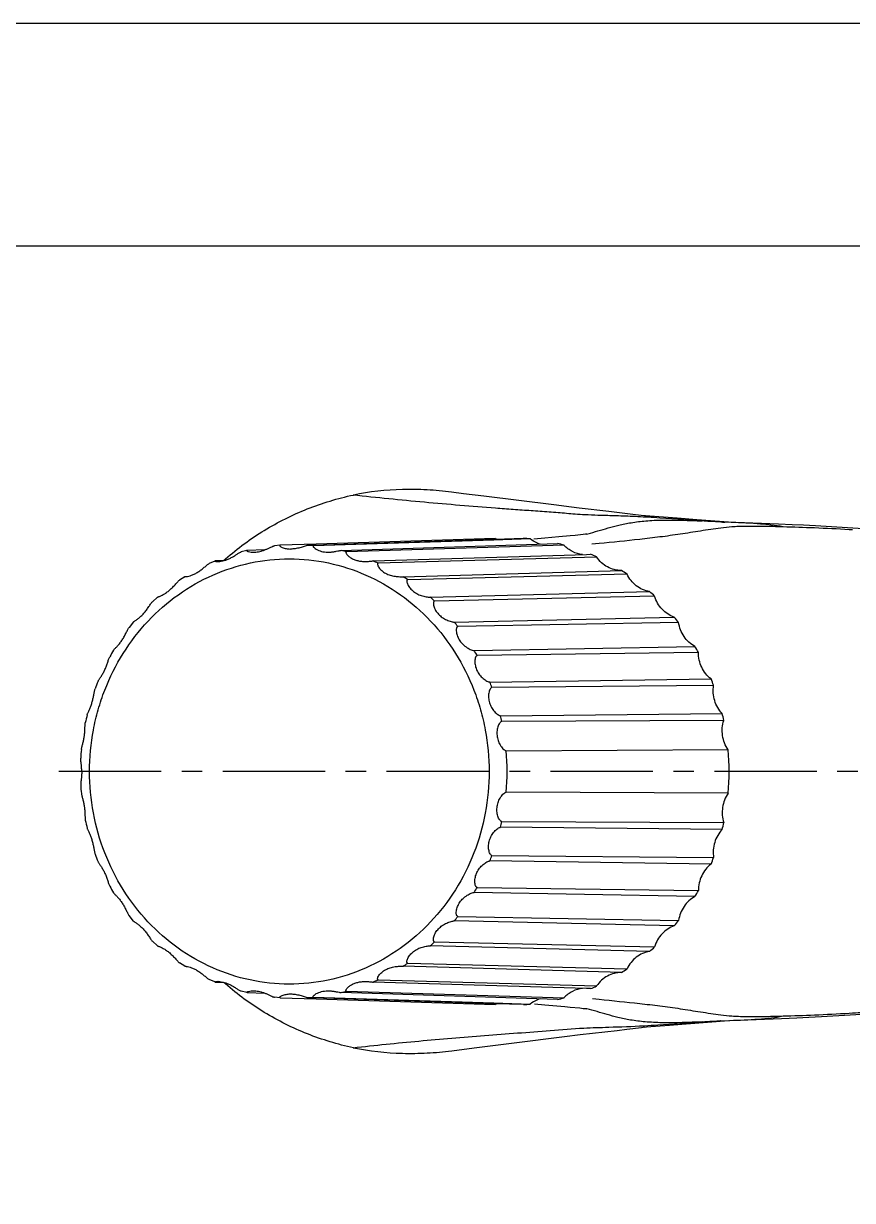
# Model space of a CAD drawing. Extents: x 2439 to 3033, y -7661 to -7241.
# Drawn here: x 2558.7 to 2629.5, y -7341.8 to -7241.2 of the extents above; entities that cross this region are included whole.
import ezdxf

# ---------------------------------------------------------------- set-up
doc = ezdxf.new("R2010")
doc.units = 0
doc.header["$LTSCALE"] = 7
doc.header["$MEASUREMENT"] = 0
doc.linetypes.add('CENTER', pattern=[2, 1.25, -0.25, 0.25, -0.25])
doc.layers.get('0').update_dxf_attribs({"color": 2, "linetype": 'CONTINUOUS'})
for name, color, linetype in [('11030_200121-SHAPE', 7, 'CONTINUOUS'), ('29313-SHAPE', 7, 'CONTINUOUS'), ('CL', 1, 'CENTER'), ('D', 2, 'CONTINUOUS'), ('TXT', 4, 'CONTINUOUS')]:
    doc.layers.add(name, color=color, linetype=linetype)

msp = doc.modelspace()

# ---------------------------------------------------------------- linework, layer by layer
at = {"color": 7, "linetype": 'Continuous'}
for p, q in [((2583.63969, -7285.71891), (2580.57875, -7285.81803)), ((2598.94559, -7285.22403), (2583.63969, -7285.71891)), ((2601.92593, -7285.26985), (2598.84384, -7285.36779)), ((2598.94796, -7285.30097), (2601.3642, -7285.2228)), ((2577.73038, -7286.25683), (2577.25257, -7286.37892)), ((2577.75306, -7286.254), (2577.73022, -7286.25678)), ((2579.27368, -7286.20515), (2577.75306, -7286.254)), ((2580.57415, -7285.81856), (2580.09349, -7285.85882)), ((2580.57875, -7285.81803), (2580.57374, -7285.81834)), ((2581.55921, -7286.13495), (2581.45378, -7286.13609)), ((2582.9585, -7285.81803), (2583.43195, -7285.8027)), ((2606.73914, -7286.59975), (2607.0894, -7286.58908)), ((2574.99335, -7287.15946), (2574.52113, -7287.36765)), ((2575.02625, -7287.155), (2574.99343, -7287.15947)), ((2575.73726, -7287.13292), (2575.02625, -7287.155)), ((2572.42935, -7288.50092), (2571.96971, -7288.80072)), ((2572.42938, -7288.50092), (2572.44261, -7288.50119)), ((2572.46546, -7288.49886), (2572.43101, -7288.5006)), ((2572.44261, -7288.50119), (2572.5066, -7288.49652)), ((2570.09905, -7290.24586), (2569.66396, -7290.64139)), ((2568.05662, -7292.35049), (2567.66244, -7292.84174)), ((2568.05662, -7317.92955), (2567.66244, -7317.43831)), ((2570.09905, -7320.03418), (2569.66396, -7319.63866)), ((2593.766, -7319.6981), (2612.56613, -7320.11936)), ((2572.42935, -7321.77913), (2571.96971, -7321.47933)), ((2572.42938, -7321.77913), (2572.44261, -7321.77886)), ((2572.46546, -7321.78119), (2572.43101, -7321.77945)), ((2572.44261, -7321.77886), (2572.50659, -7321.78353)), ((2574.99335, -7323.12059), (2574.52113, -7322.9124)), ((2575.02625, -7323.12504), (2574.99343, -7323.12057)), ((2575.02625, -7323.12504), (2575.73726, -7323.14713)), ((2577.73038, -7324.02322), (2577.25257, -7323.90112)), ((2607.0894, -7323.69097), (2606.73918, -7323.6803)), ((2577.75306, -7324.02605), (2577.73022, -7324.02327)), ((2577.75306, -7324.02605), (2579.27367, -7324.07489)), ((2580.57415, -7324.46148), (2580.09349, -7324.42122)), ((2580.57875, -7324.46202), (2580.57374, -7324.46171)), ((2580.57875, -7324.46202), (2583.63968, -7324.56114)), ((2581.45378, -7324.14396), (2581.55921, -7324.1451)), ((2583.43195, -7324.47735), (2582.9585, -7324.46202)), ((2583.63969, -7324.56114), (2598.94559, -7325.05602)), ((2598.84394, -7324.91218), (2601.92593, -7325.01019)), ((2601.3642, -7325.05724), (2598.94807, -7324.97914))]:
    msp.add_line(p, q, dxfattribs=at)
at = {"linetype": 'Continuous'}
msp.add_lwpolyline([(2439.12214, -7661.24849), (3033.12214, -7661.24849), (3033.12214, -7241.24849), (2439.12214, -7241.24849)], close=True, dxfattribs=at)
at = {"color": 7, "linetype": 'Continuous'}
for centre, radius, start, end in [((2600.23972, -7282.80039), 2.74751, 241.8752338, 245.3507072), ((2600.17255, -7302.82759), 17.64569, 84.300302, 86.1245186), ((2600.14195, -7302.99428), 17.81533, 74.7617046, 76.5743218), ((2581.76739, -7302.89687), 17.12002, 84.412856, 86.0121484), ((2581.73775, -7303.05856), 17.28457, 74.8737165, 76.4628431), ((2600.03413, -7303.29964), 18.13951, 65.3163761, 67.1073328), ((2575.23739, -7285.539), 1.66, 270.3813485, 271.7806253), ((2581.63322, -7303.35475), 17.599, 65.427194, 66.9973364), ((2572.35954, -7287.07715), 1.42696, 275.9150803, 277.3076712), ((2581.42438, -7303.73679), 18.03486, 56.1180932, 57.6628356), ((2599.81878, -7303.69351), 18.58888, 56.0089667, 57.7709433), ((2599.49242, -7304.11414), 19.12182, 46.8674018, 48.5964869), ((2581.10786, -7304.1448), 18.55178, 46.9745417, 48.4904556), ((2580.70828, -7304.52011), 19.10052, 38.0062282, 39.4929679), ((2599.08041, -7304.50106), 19.68757, 37.9011546, 39.5969541), ((2583.19003, -7304.84582), 19.62808, 149.0924227, 151.0485534), ((2580.27393, -7304.81735), 19.62734, 29.2052388, 30.665255), ((2598.63256, -7304.80747), 20.23072, 29.1021101, 30.7674204), ((2583.57857, -7305.0296), 20.05829, 157.7308492, 159.7437439), ((2579.86724, -7305.01338), 20.07923, 20.5486366, 21.9866651), ((2598.21324, -7305.00954), 20.69662, 20.4471622, 22.0873865), ((2583.86009, -7305.11499), 20.35275, 166.2621213, 168.3170684), ((2579.55196, -7305.11138), 20.40969, 12.0018811, 13.4243454), ((2597.88817, -7305.11055), 21.03733, 11.9016406, 13.5241076), ((2584.05272, -7305.14208), 20.54742, 174.7346294, 176.8073128), ((2579.35876, -7305.13983), 20.60526, 355.0647975, 4.9352025), ((2597.68917, -7305.14024), 21.23876, 354.9655154, 5.0344846), ((2584.05272, -7305.13796), 20.54742, 183.1926872, 185.2653706), ((2583.86009, -7305.16506), 20.35275, 191.6829316, 193.7378787), ((2579.55196, -7305.16866), 20.40969, 346.5756546, 347.9981189), ((2597.88817, -7305.1695), 21.03733, 346.4758924, 348.0983594), ((2583.57857, -7305.25044), 20.05829, 200.2562561, 202.2691508), ((2579.86724, -7305.26667), 20.07923, 338.0133349, 339.4513634), ((2598.21324, -7305.2705), 20.69662, 337.9126135, 339.5528378), ((2583.19003, -7305.43422), 19.62808, 208.9514466, 210.9075773), ((2580.27393, -7305.4627), 19.62734, 329.334745, 330.7947612), ((2598.63256, -7305.47258), 20.23072, 329.2325796, 330.8978899), ((2580.70828, -7305.75993), 19.10052, 320.5070321, 321.9937718), ((2599.08041, -7305.77899), 19.68757, 320.4030459, 322.0988454), ((2581.10786, -7306.13525), 18.55178, 311.5095444, 313.0254583), ((2599.49242, -7306.16591), 19.12182, 311.4035131, 313.1325982), ((2572.35955, -7323.20282), 1.42689, 82.6928382, 84.0853704), ((2581.42438, -7306.54325), 18.03486, 302.3371644, 303.8819068), ((2581.63322, -7306.9253), 17.599, 293.0026636, 294.572806), ((2599.81878, -7306.58654), 18.58888, 302.2290567, 303.9910333), ((2575.23739, -7324.74102), 1.65998, 88.2193701, 89.6191233), ((2581.73775, -7307.22149), 17.28457, 283.5371569, 285.1262835), ((2600.03413, -7306.98041), 18.13951, 292.8926672, 294.6836239), ((2581.76739, -7307.38317), 17.12002, 273.9878516, 275.587144), ((2600.14195, -7307.28576), 17.81533, 283.4256782, 285.2382954), ((2600.19139, -7327.39014), 2.64578, 114.4883212, 118.1156628), ((2600.17255, -7307.45246), 17.64569, 273.8754814, 275.699698)]:
    msp.add_arc(centre, radius, start, end, dxfattribs=at)
for points, knots in [([(2602.79953, -7285.71576), (2602.72082, -7285.6936), (2602.40913, -7285.58902), (2602.11906, -7285.42155), (2601.92502, -7285.26914)], [0, 0, 0, 0, 0.248916571, 1, 1, 1, 1]), ([(2575.28897, -7287.1982), (2575.45799, -7287.19297), (2575.72181, -7287.1477), (2576.06736, -7287.03275), (2576.33828, -7286.91155), (2576.60141, -7286.76582), (2576.84654, -7286.61034), (2577.03432, -7286.48645), (2577.16729, -7286.41144), (2577.22609, -7286.38623), (2577.25264, -7286.37885)], [0, 0, 0, 0, 0.235609733, 0.368553056, 0.507039211, 0.648389243, 0.787269937, 0.911454034, 0.961608955, 1, 1, 1, 1]), ([(2577.73022, -7286.25678), (2577.72589, -7286.25789), (2577.71815, -7286.25987), (2577.7125, -7286.27153), (2577.72095, -7286.28314), (2577.74265, -7286.30088), (2577.78999, -7286.32401), (2577.83271, -7286.33895), (2577.85825, -7286.34666)], [0, 0, 0, 0, 0.071159064, 0.118063763, 0.179379471, 0.275483424, 0.57523131, 1, 1, 1, 1]), ([(2577.85825, -7286.34666), (2577.93278, -7286.36916), (2578.10293, -7286.39988), (2578.2752, -7286.40554), (2578.36914, -7286.40253)], [0, 0, 0, 0, 0.453040594, 1, 1, 1, 1]), ([(2578.36914, -7286.40253), (2578.52716, -7286.39746), (2578.76847, -7286.36338), (2579.0838, -7286.27601), (2579.32273, -7286.18916), (2579.55281, -7286.08867), (2579.76372, -7285.98748), (2579.92215, -7285.91192), (2580.02936, -7285.87212), (2580.07426, -7285.86056), (2580.09388, -7285.85851)], [0, 0, 0, 0, 0.260428803, 0.398199598, 0.538711112, 0.678781631, 0.811564887, 0.924195018, 0.967502057, 1, 1, 1, 1]), ([(2580.57366, -7285.8183), (2580.56484, -7285.81896), (2580.54943, -7285.82063), (2580.53348, -7285.83972), (2580.54327, -7285.86441), (2580.57542, -7285.90218), (2580.64901, -7285.95369), (2580.76501, -7286.01105), (2580.91183, -7286.06276), (2581.07976, -7286.10294), (2581.26271, -7286.12879), (2581.38916, -7286.13537), (2581.45378, -7286.13609)], [0, 0, 0, 0, 0.025507764, 0.042445847, 0.062859925, 0.093885873, 0.188039619, 0.316305655, 0.467947169, 0.63533394, 0.813653075, 1, 1, 1, 1]), ([(2582.9585, -7285.81803), (2582.92537, -7285.8191), (2582.84421, -7285.83907), (2582.70799, -7285.88153), (2582.54101, -7285.93831), (2582.28995, -7286.01811), (2581.96272, -7286.10008), (2581.69279, -7286.13063), (2581.5592, -7286.13495)], [0, 0, 0, 0, 0.06907039, 0.172261051, 0.298310026, 0.436284288, 0.721421217, 1, 1, 1, 1]), ([(2583.43373, -7285.85783), (2583.42135, -7285.85822), (2583.40218, -7285.86184), (2583.38836, -7285.88118), (2583.38695, -7285.89871), (2583.392, -7285.91858), (2583.40778, -7285.9513), (2583.44269, -7285.9961), (2583.50013, -7286.05107), (2583.60391, -7286.13019), (2583.76492, -7286.22068), (2583.98747, -7286.30716), (2584.23593, -7286.36872), (2584.50137, -7286.40214), (2584.68311, -7286.40512), (2584.77515, -7286.4022)], [0, 0, 0, 0, 0.023084075, 0.032244838, 0.042301718, 0.054756807, 0.070139583, 0.109698654, 0.159725528, 0.218097091, 0.352500089, 0.502345183, 0.661914532, 0.828371879, 1, 1, 1, 1]), ([(2584.77515, -7286.4022), (2584.87597, -7286.399), (2585.07487, -7286.38205), (2585.35586, -7286.33479), (2585.56743, -7286.28857), (2585.706, -7286.2625), (2585.7612, -7286.25473), (2585.78419, -7286.254)], [0, 0, 0, 0, 0.29638939, 0.585435262, 0.836746692, 0.932434576, 1, 1, 1, 1]), ([(2586.24772, -7286.37242), (2586.23237, -7286.37289), (2586.19677, -7286.38588), (2586.19238, -7286.44919), (2586.22045, -7286.51617), (2586.27284, -7286.59762), (2586.34955, -7286.68382), (2586.44598, -7286.77065), (2586.55887, -7286.8536), (2586.73005, -7286.95742), (2586.97002, -7287.06462), (2587.28337, -7287.15205), (2587.61423, -7287.19721), (2587.8391, -7287.20078), (2587.95148, -7287.19736)], [0, 0, 0, 0, 0.021814962, 0.044740012, 0.079427319, 0.125731786, 0.181080957, 0.243014616, 0.309670057, 0.379759002, 0.52705119, 0.6812674, 0.8403104, 1, 1, 1, 1]), ([(2606.41182, -7286.61291), (2606.11434, -7286.58163), (2605.52113, -7286.40479), (2605.03116, -7286.02865), (2604.82443, -7285.80532)], [0, 0, 0, 0, 0.495681741, 1, 1, 1, 1]), ([(2564.29524, -7305.14002), (2564.29524, -7303.95378), (2564.45998, -7302.16975), (2565.00319, -7299.86185), (2565.75368, -7297.62793), (2567.07004, -7295.00025), (2569.20183, -7292.22956), (2571.80314, -7289.95199), (2574.77497, -7288.25724), (2578.00326, -7287.21239), (2581.36272, -7286.85938), (2584.72218, -7287.21238), (2587.95047, -7288.25723), (2590.9223, -7289.95197), (2593.52362, -7292.22953), (2595.6554, -7295.00021), (2596.97178, -7297.6279), (2597.72228, -7299.86183), (2598.26549, -7302.16973), (2598.43023, -7303.95378), (2598.43023, -7305.14002)], [0, 0, 0, 0, 0.064385118, 0.096520238, 0.128553413, 0.192129791, 0.255013934, 0.317140281, 0.378558074, 0.439428092, 0.499999695, 0.560571292, 0.62144133, 0.68285912, 0.744985309, 0.807869357, 0.871445958, 0.903479278, 0.935614596, 1, 1, 1, 1]), ([(2572.54105, -7288.49253), (2572.70096, -7288.47206), (2572.95667, -7288.40256), (2573.29527, -7288.2545), (2573.5726, -7288.09586), (2573.84142, -7287.90611), (2574.09182, -7287.70089), (2574.28434, -7287.53246), (2574.42536, -7287.42288), (2574.49044, -7287.38176), (2574.52109, -7287.36771)], [0, 0, 0, 0, 0.209524894, 0.340648388, 0.47992408, 0.62390249, 0.767809953, 0.900568084, 0.956179018, 1, 1, 1, 1]), ([(2574.99343, -7287.15947), (2574.97503, -7287.16733), (2575.05138, -7287.18654), (2575.08719, -7287.1905), (2575.15871, -7287.19825), (2575.21049, -7287.19922), (2575.24843, -7287.19897)], [0, 0, 0, 0, 0.229748088, 0.382219826, 0.564203928, 1, 1, 1, 1]), ([(2587.95148, -7287.19736), (2588.06439, -7287.19391), (2588.22107, -7287.18137), (2588.40711, -7287.16257), (2588.48097, -7287.15592), (2588.511, -7287.155)], [0, 0, 0, 0, 0.603920056, 0.839368239, 1, 1, 1, 1]), ([(2588.95142, -7287.34914), (2588.94037, -7287.34945), (2588.91819, -7287.35506), (2588.89494, -7287.38242), (2588.88739, -7287.42161), (2588.89332, -7287.49152), (2588.93217, -7287.59496), (2589.01063, -7287.72478), (2589.12092, -7287.85849), (2589.25679, -7287.98723), (2589.41355, -7288.10588), (2589.64785, -7288.24796), (2589.97421, -7288.38492), (2590.38538, -7288.4769), (2590.75516, -7288.50362), (2590.98131, -7288.50143), (2591.07179, -7288.49886)], [0, 0, 0, 0, 0.012175832, 0.02370032, 0.037522948, 0.054995541, 0.100604847, 0.15747391, 0.221796896, 0.290939851, 0.363316179, 0.438029267, 0.59247134, 0.750837983, 0.900242245, 1, 1, 1, 1]), ([(2609.73233, -7287.96875), (2609.52629, -7287.97039), (2609.11043, -7287.92074), (2608.52394, -7287.69076), (2608.00619, -7287.31988), (2607.72823, -7286.99452), (2607.60933, -7286.81758)], [0, 0, 0, 0, 0.246235391, 0.49419238, 0.745235457, 1, 1, 1, 1]), ([(2591.47825, -7288.76392), (2591.46669, -7288.76422), (2591.44289, -7288.77113), (2591.41674, -7288.80024), (2591.40312, -7288.84253), (2591.398, -7288.91901), (2591.4201, -7289.0344), (2591.47814, -7289.18242), (2591.56714, -7289.33761), (2591.68227, -7289.49054), (2591.81959, -7289.63562), (2592.02972, -7289.81544), (2592.3317, -7290.00325), (2592.66447, -7290.1322), (2592.93546, -7290.19965), (2593.12229, -7290.2319), (2593.27685, -7290.24813), (2593.36724, -7290.25341), (2593.40351, -7290.25248)], [0, 0, 0, 0, 0.01252422, 0.02531554, 0.040757782, 0.059784037, 0.107866018, 0.166316308, 0.231490381, 0.300922624, 0.373153522, 0.447371752, 0.599968245, 0.755621718, 0.831701677, 0.902148585, 0.960703934, 1, 1, 1, 1]), ([(2612.13878, -7289.77143), (2611.93455, -7289.73868), (2611.53048, -7289.61997), (2610.98567, -7289.29528), (2610.52936, -7288.84324), (2610.30265, -7288.47574), (2610.21113, -7288.281)], [0, 0, 0, 0, 0.245303311, 0.49327285, 0.744811767, 1, 1, 1, 1]), ([(2570.09903, -7290.24586), (2570.10261, -7290.24271), (2570.11518, -7290.23734), (2570.13855, -7290.22777), (2570.17228, -7290.21541), (2570.23307, -7290.19263), (2570.32432, -7290.1564), (2570.44612, -7290.10161), (2570.57967, -7290.03313), (2570.77028, -7289.92187), (2571.00955, -7289.75348), (2571.2819, -7289.51519), (2571.53329, -7289.25384), (2571.72441, -7289.03437), (2571.86757, -7288.88392), (2571.93606, -7288.82334), (2571.9697, -7288.80073)], [0, 0, 0, 0, 0.005979249, 0.016764931, 0.031918666, 0.050905917, 0.098232271, 0.154973601, 0.218321967, 0.286344522, 0.431606382, 0.584400107, 0.739418389, 0.886013022, 0.949172732, 1, 1, 1, 1]), ([(2568.05661, -7292.3505), (2568.06817, -7292.33659), (2568.10857, -7292.309), (2568.18043, -7292.26065), (2568.27623, -7292.19737), (2568.38604, -7292.11936), (2568.50419, -7292.0283), (2568.66965, -7291.88821), (2568.87331, -7291.68845), (2569.09973, -7291.42032), (2569.3043, -7291.13634), (2569.45843, -7290.90168), (2569.57624, -7290.73764), (2569.63444, -7290.66908), (2569.66396, -7290.64137)], [0, 0, 0, 0, 0.022925844, 0.060960096, 0.110468897, 0.168218169, 0.231789734, 0.299496824, 0.44301203, 0.592840631, 0.743866083, 0.886488791, 0.948669578, 1, 1, 1, 1]), ([(2593.766, -7290.58194), (2593.75392, -7290.58221), (2593.72855, -7290.59016), (2593.69906, -7290.62036), (2593.67903, -7290.66488), (2593.66221, -7290.74601), (2593.66612, -7290.87033), (2593.70119, -7291.03286), (2593.76595, -7291.2057), (2593.85699, -7291.37907), (2593.97119, -7291.54702), (2594.15192, -7291.76002), (2594.4222, -7291.99383), (2594.73291, -7292.17121), (2594.99163, -7292.27462), (2595.17215, -7292.32957), (2595.32313, -7292.36135), (2595.41268, -7292.37348), (2595.44874, -7292.37268)], [0, 0, 0, 0, 0.012877904, 0.026832229, 0.043747454, 0.064218264, 0.114682955, 0.174730551, 0.240831399, 0.310665292, 0.382886894, 0.456760306, 0.607809333, 0.76092599, 0.83548493, 0.904382467, 0.961568211, 1, 1, 1, 1]), ([(2614.25061, -7291.95253), (2614.05332, -7291.88605), (2613.67137, -7291.70117), (2613.18163, -7291.29015), (2612.79776, -7290.76831), (2612.62764, -7290.36743), (2612.56579, -7290.15955)], [0, 0, 0, 0, 0.244860787, 0.493040135, 0.74490651, 1, 1, 1, 1]), ([(2595.75834, -7292.75843), (2595.73205, -7292.75892), (2595.69071, -7292.78793), (2595.65935, -7292.84365), (2595.63861, -7292.9026), (2595.62509, -7292.97247), (2595.61614, -7293.08124), (2595.62509, -7293.23069), (2595.66319, -7293.41681), (2595.72742, -7293.60637), (2595.81539, -7293.79305), (2595.96224, -7294.03387), (2596.19439, -7294.30769), (2596.47601, -7294.5292), (2596.71738, -7294.66641), (2596.88822, -7294.74216), (2597.01908, -7294.78556), (2597.106, -7294.80352), (2597.14171, -7294.80753), (2597.15712, -7294.80725)], [0, 0, 0, 0, 0.027622606, 0.045884697, 0.067697319, 0.092742949, 0.120526793, 0.182169955, 0.249260667, 0.319602816, 0.391952723, 0.465640837, 0.615489241, 0.766345245, 0.839436643, 0.906752202, 0.962458021, 0.983805549, 1, 1, 1, 1]), ([(2616.01583, -7294.45835), (2615.83048, -7294.35971), (2615.48041, -7294.11337), (2615.05759, -7293.62642), (2614.7553, -7293.04771), (2614.64591, -7292.62299), (2614.61532, -7292.40696)], [0, 0, 0, 0, 0.244930066, 0.493485607, 0.745487, 1, 1, 1, 1]), ([(2566.34918, -7294.76375), (2566.36063, -7294.74466), (2566.39764, -7294.70351), (2566.4644, -7294.636), (2566.54905, -7294.55229), (2566.68078, -7294.41654), (2566.85242, -7294.22103), (2567.04809, -7293.95619), (2567.22729, -7293.66543), (2567.38436, -7293.36552), (2567.50072, -7293.1208), (2567.59156, -7292.94756), (2567.63803, -7292.87322), (2567.66244, -7292.84173)], [0, 0, 0, 0, 0.028508859, 0.070212319, 0.121927472, 0.180850716, 0.31249609, 0.454743635, 0.602036304, 0.749435862, 0.888133026, 0.948976225, 1, 1, 1, 1]), ([(2565.01632, -7297.42834), (2565.02612, -7297.40441), (2565.05725, -7297.35184), (2565.11451, -7297.26708), (2565.18504, -7297.16603), (2565.29225, -7297.0082), (2565.4289, -7296.78843), (2565.57926, -7296.50064), (2565.71072, -7296.19386), (2565.82037, -7295.88418), (2565.89887, -7295.6343), (2565.96209, -7295.45618), (2565.99609, -7295.3784), (2566.01485, -7295.34448)], [0, 0, 0, 0, 0.033398538, 0.078461895, 0.132334959, 0.192537042, 0.324979638, 0.466411267, 0.611608717, 0.7557806, 0.890675938, 0.94992184, 1, 1, 1, 1]), ([(2597.4062, -7295.23979), (2597.37821, -7295.2402), (2597.33423, -7295.2698), (2597.29465, -7295.32533), (2597.25297, -7295.41017), (2597.21838, -7295.54254), (2597.20226, -7295.72164), (2597.21219, -7295.9166), (2597.25973, -7296.18729), (2597.37957, -7296.52157), (2597.60471, -7296.88778), (2597.85096, -7297.14823), (2598.07022, -7297.31585), (2598.2284, -7297.41096), (2598.35225, -7297.46718), (2598.43623, -7297.49103), (2598.47134, -7297.49647), (2598.48658, -7297.49625)], [0, 0, 0, 0, 0.029067239, 0.048552258, 0.071594174, 0.12646429, 0.189630563, 0.25769484, 0.328568481, 0.474464545, 0.623302059, 0.772050369, 0.843684908, 0.909357521, 0.963458325, 0.984173564, 1, 1, 1, 1]), ([(2617.39097, -7297.2272), (2617.22228, -7297.09882), (2616.91294, -7296.79737), (2616.56716, -7296.24664), (2616.3536, -7295.62527), (2616.3077, -7295.18683), (2616.30925, -7294.9679)], [0, 0, 0, 0, 0.245481322, 0.4945368, 0.74647835, 1, 1, 1, 1]), ([(2618.34216, -7300.19088), (2618.19442, -7300.036), (2617.9335, -7299.68721), (2617.67298, -7299.08628), (2617.55315, -7298.43738), (2617.57209, -7297.99576), (2617.60587, -7297.77932)], [0, 0, 0, 0, 0.246444212, 0.496074854, 0.747777003, 1, 1, 1, 1]), ([(2564.08959, -7300.28161), (2564.09645, -7300.25353), (2564.11962, -7300.19155), (2564.18348, -7300.04911), (2564.28245, -7299.84141), (2564.39898, -7299.56323), (2564.50329, -7299.25887), (2564.58701, -7298.94205), (2564.64974, -7298.62825), (2564.69081, -7298.37784), (2564.72648, -7298.19899), (2564.74784, -7298.12007), (2564.76078, -7298.08502)], [0, 0, 0, 0, 0.037603194, 0.085696596, 0.203197889, 0.336782337, 0.477827421, 0.621369054, 0.762715365, 0.893959338, 0.951402449, 1, 1, 1, 1]), ([(2598.66901, -7297.96493), (2598.63945, -7297.96522), (2598.57154, -7298.00816), (2598.49977, -7298.11385), (2598.43659, -7298.26395), (2598.39413, -7298.44462), (2598.3747, -7298.6435), (2598.38153, -7298.92232), (2598.45025, -7299.27382), (2598.61861, -7299.67081), (2598.82398, -7299.96371), (2599.01689, -7300.15778), (2599.15969, -7300.26992), (2599.27478, -7300.33771), (2599.35506, -7300.36693), (2599.38939, -7300.37361), (2599.4044, -7300.37346)], [0, 0, 0, 0, 0.030432219, 0.075068594, 0.131930171, 0.196556083, 0.265581187, 0.337009237, 0.483096635, 0.631104775, 0.77791036, 0.848117458, 0.912112706, 0.964513013, 0.984550492, 1, 1, 1, 1]), ([(2618.84599, -7303.27642), (2618.60024, -7302.92208), (2618.27152, -7302.08347), (2618.34331, -7301.18697), (2618.47325, -7300.77198)], [0, 0, 0, 0, 0.497896918, 1, 1, 1, 1]), ([(2563.59195, -7303.25646), (2563.59484, -7303.22508), (2563.60843, -7303.15576), (2563.64994, -7302.99828), (2563.7159, -7302.77289), (2563.78911, -7302.47786), (2563.84683, -7302.16261), (2563.88311, -7301.84121), (2563.89966, -7301.52856), (2563.90402, -7301.28205), (2563.91276, -7301.10643), (2563.92176, -7301.0286), (2563.92899, -7300.99365)], [0, 0, 0, 0, 0.041170263, 0.09198014, 0.212881069, 0.347922523, 0.488990095, 0.631300659, 0.770202222, 0.897926587, 0.953375353, 1, 1, 1, 1]), ([(2599.51568, -7300.86675), (2599.48468, -7300.8669), (2599.41261, -7300.90815), (2599.28355, -7301.05718), (2599.15532, -7301.34289), (2599.08464, -7301.74187), (2599.10337, -7302.17043), (2599.21115, -7302.58825), (2599.37119, -7302.90634), (2599.53413, -7303.12221), (2599.65918, -7303.24862), (2599.76395, -7303.32646), (2599.83985, -7303.36041), (2599.87323, -7303.36812), (2599.88796, -7303.36805)], [0, 0, 0, 0, 0.031748937, 0.078528202, 0.20298596, 0.344799527, 0.491270126, 0.638688729, 0.783778323, 0.852624127, 0.914947117, 0.965589022, 0.984920377, 1, 1, 1, 1]), ([(2563.62253, -7305.14002), (2563.62253, -7305.03189), (2563.61532, -7304.81916), (2563.58655, -7304.51274), (2563.55514, -7304.27453), (2563.53803, -7304.10602), (2563.53526, -7304.03141), (2563.53714, -7303.99771)], [0, 0, 0, 0, 0.28299106, 0.556598636, 0.805188466, 0.911681092, 1, 1, 1, 1]), ([(2563.62253, -7305.14002), (2563.62253, -7305.24815), (2563.61532, -7305.46089), (2563.58655, -7305.76731), (2563.55514, -7306.00552), (2563.53803, -7306.17403), (2563.53526, -7306.24864), (2563.53714, -7306.28233)], [0, 0, 0, 0, 0.282991088, 0.556598673, 0.805188462, 0.911681095, 1, 1, 1, 1]), ([(2581.33737, -7323.30321), (2580.22239, -7323.30145), (2577.98041, -7323.06278), (2574.75762, -7322.01474), (2571.78993, -7320.31845), (2569.19306, -7318.04081), (2567.06484, -7315.27095), (2565.4855, -7312.11526), (2564.51372, -7308.69595), (2564.29524, -7306.32514), (2564.29524, -7305.14002)], [0, 0, 0, 0, 0.121162279, 0.24291767, 0.365773896, 0.4900465, 0.615833304, 0.743002872, 0.871215907, 1, 1, 1, 1]), ([(2598.43023, -7305.14002), (2598.43023, -7306.32738), (2598.21093, -7308.70266), (2597.23551, -7312.1279), (2595.65041, -7315.28807), (2593.51474, -7318.06029), (2590.9093, -7320.33769), (2587.93265, -7322.03078), (2584.70127, -7323.07254), (2582.45442, -7323.30497), (2581.33737, -7323.30321)], [0, 0, 0, 0, 0.128791523, 0.257009852, 0.384181111, 0.509965572, 0.634232774, 0.757082896, 0.87883484, 1, 1, 1, 1]), ([(2563.59195, -7307.02359), (2563.59484, -7307.05496), (2563.60843, -7307.12428), (2563.64994, -7307.28177), (2563.7159, -7307.50715), (2563.78911, -7307.80219), (2563.84683, -7308.11744), (2563.88311, -7308.43883), (2563.89966, -7308.75148), (2563.90402, -7308.99799), (2563.91276, -7309.17362), (2563.92176, -7309.25145), (2563.92899, -7309.28639)], [0, 0, 0, 0, 0.041170261, 0.091980144, 0.212881084, 0.347922541, 0.488990108, 0.631300678, 0.770202223, 0.897926587, 0.953375354, 1, 1, 1, 1]), ([(2599.51568, -7309.4133), (2599.48468, -7309.41314), (2599.41261, -7309.37189), (2599.28355, -7309.22286), (2599.15532, -7308.93716), (2599.08464, -7308.53818), (2599.10337, -7308.10962), (2599.21115, -7307.6918), (2599.37119, -7307.3737), (2599.53413, -7307.15783), (2599.65918, -7307.03142), (2599.76395, -7306.95359), (2599.83985, -7306.91964), (2599.87323, -7306.91193), (2599.88796, -7306.912)], [0, 0, 0, 0, 0.031748933, 0.078528192, 0.20298595, 0.344799527, 0.491270119, 0.638688721, 0.783778307, 0.852624115, 0.914947107, 0.96558901, 0.984920381, 1, 1, 1, 1]), ([(2618.84599, -7307.00362), (2618.60024, -7307.35797), (2618.2715, -7308.19657), (2618.3433, -7309.09308), (2618.47325, -7309.50807)], [0, 0, 0, 0, 0.497897109, 1, 1, 1, 1]), ([(2564.08959, -7309.99844), (2564.09645, -7310.02652), (2564.11962, -7310.0885), (2564.18348, -7310.23093), (2564.28245, -7310.43864), (2564.39898, -7310.71681), (2564.50329, -7311.02118), (2564.58701, -7311.338), (2564.64974, -7311.65179), (2564.69081, -7311.9022), (2564.72648, -7312.08106), (2564.74784, -7312.15997), (2564.76078, -7312.19502)], [0, 0, 0, 0, 0.037603192, 0.085696598, 0.203197902, 0.336782353, 0.477827433, 0.621369072, 0.762715365, 0.893959337, 0.951402447, 1, 1, 1, 1]), ([(2598.66901, -7312.31511), (2598.63945, -7312.31482), (2598.57154, -7312.27188), (2598.49977, -7312.1662), (2598.43659, -7312.0161), (2598.39413, -7311.83543), (2598.3747, -7311.63655), (2598.38153, -7311.35772), (2598.45025, -7311.00623), (2598.61861, -7310.60924), (2598.82398, -7310.31633), (2599.01689, -7310.12227), (2599.15969, -7310.01012), (2599.27478, -7309.94233), (2599.35506, -7309.91312), (2599.38939, -7309.90644), (2599.4044, -7309.90658)], [0, 0, 0, 0, 0.030432215, 0.075068585, 0.131930154, 0.196556073, 0.265581185, 0.337009237, 0.483096627, 0.631104768, 0.777910344, 0.848117446, 0.912112697, 0.964513002, 0.984550497, 1, 1, 1, 1]), ([(2618.34216, -7310.08917), (2618.19442, -7310.24405), (2617.9335, -7310.59283), (2617.67297, -7311.19376), (2617.55314, -7311.84267), (2617.57209, -7312.28429), (2617.60587, -7312.50073)], [0, 0, 0, 0, 0.246444481, 0.496075003, 0.747777061, 1, 1, 1, 1]), ([(2565.01632, -7312.85171), (2565.02612, -7312.87563), (2565.05725, -7312.92821), (2565.11451, -7313.01297), (2565.18504, -7313.11402), (2565.29225, -7313.27185), (2565.4289, -7313.49162), (2565.57926, -7313.77941), (2565.71072, -7314.08618), (2565.82037, -7314.39587), (2565.89887, -7314.64575), (2565.96209, -7314.82386), (2565.99609, -7314.90164), (2566.01485, -7314.93557)], [0, 0, 0, 0, 0.033398532, 0.078461889, 0.132334959, 0.192537048, 0.324979643, 0.466411268, 0.611608722, 0.755780595, 0.890675931, 0.949921832, 1, 1, 1, 1]), ([(2597.4062, -7315.04025), (2597.37821, -7315.03985), (2597.33423, -7315.01024), (2597.29465, -7314.95471), (2597.25297, -7314.86988), (2597.21838, -7314.73751), (2597.20226, -7314.5584), (2597.21219, -7314.36344), (2597.25973, -7314.09276), (2597.37957, -7313.75848), (2597.60471, -7313.39227), (2597.85096, -7313.13182), (2598.07022, -7312.9642), (2598.2284, -7312.86909), (2598.35225, -7312.81286), (2598.43623, -7312.78901), (2598.47134, -7312.78358), (2598.48658, -7312.7838)], [0, 0, 0, 0, 0.029067236, 0.048552256, 0.071594165, 0.126464273, 0.189630553, 0.257694838, 0.328568482, 0.474464538, 0.623302052, 0.772050353, 0.843684896, 0.909357511, 0.963458313, 0.984173569, 1, 1, 1, 1]), ([(2617.39097, -7313.05285), (2617.22228, -7313.18123), (2616.91293, -7313.48267), (2616.56715, -7314.0334), (2616.35359, -7314.65478), (2616.3077, -7315.09322), (2616.30925, -7315.31214)], [0, 0, 0, 0, 0.245481577, 0.494536912, 0.746478388, 1, 1, 1, 1]), ([(2566.34918, -7315.51629), (2566.36063, -7315.53539), (2566.39764, -7315.57653), (2566.4644, -7315.64404), (2566.54905, -7315.72776), (2566.68078, -7315.86351), (2566.85242, -7316.05902), (2567.04809, -7316.32386), (2567.22729, -7316.61462), (2567.38436, -7316.91453), (2567.50072, -7317.15925), (2567.59156, -7317.33248), (2567.63803, -7317.40683), (2567.66244, -7317.43832)], [0, 0, 0, 0, 0.028508852, 0.070212311, 0.121927469, 0.180850719, 0.312496093, 0.454743635, 0.602036307, 0.749435856, 0.888133018, 0.948976216, 1, 1, 1, 1]), ([(2595.75834, -7317.52162), (2595.73205, -7317.52113), (2595.69071, -7317.49212), (2595.65935, -7317.43639), (2595.63861, -7317.37744), (2595.62509, -7317.30758), (2595.61614, -7317.1988), (2595.62509, -7317.04936), (2595.66319, -7316.86324), (2595.72742, -7316.67368), (2595.81539, -7316.487), (2595.96224, -7316.24618), (2596.19439, -7315.97236), (2596.47601, -7315.75084), (2596.71738, -7315.61364), (2596.88822, -7315.53789), (2597.01908, -7315.49449), (2597.106, -7315.47653), (2597.14171, -7315.47251), (2597.15712, -7315.4728)], [0, 0, 0, 0, 0.027622603, 0.045884695, 0.067697311, 0.092742937, 0.120526777, 0.182169945, 0.249260665, 0.319602816, 0.391952714, 0.46564083, 0.615489234, 0.766345229, 0.839436632, 0.906752192, 0.962458009, 0.983805555, 1, 1, 1, 1]), ([(2616.01583, -7315.82169), (2615.83048, -7315.92034), (2615.48041, -7316.16667), (2615.05758, -7316.65362), (2614.7553, -7317.23233), (2614.64591, -7317.65706), (2614.61532, -7317.87309)], [0, 0, 0, 0, 0.244930315, 0.493485695, 0.745487021, 1, 1, 1, 1]), ([(2568.05661, -7317.92955), (2568.06817, -7317.94346), (2568.10857, -7317.97104), (2568.18043, -7318.01939), (2568.27623, -7318.08268), (2568.38604, -7318.16069), (2568.50419, -7318.25175), (2568.66965, -7318.39184), (2568.87331, -7318.59159), (2569.09973, -7318.85973), (2569.3043, -7319.1437), (2569.45843, -7319.37837), (2569.57624, -7319.5424), (2569.63444, -7319.61097), (2569.66396, -7319.63868)], [0, 0, 0, 0, 0.022925837, 0.060960085, 0.110468892, 0.16821817, 0.231789742, 0.299496827, 0.443012031, 0.592840635, 0.74386608, 0.886488787, 0.948669573, 1, 1, 1, 1]), ([(2593.766, -7319.6981), (2593.75392, -7319.69783), (2593.72855, -7319.68988), (2593.69906, -7319.65968), (2593.67903, -7319.61516), (2593.66221, -7319.53403), (2593.66612, -7319.40972), (2593.70119, -7319.24718), (2593.76595, -7319.07434), (2593.85699, -7318.90098), (2593.97119, -7318.73303), (2594.15192, -7318.52002), (2594.4222, -7318.28622), (2594.73291, -7318.10883), (2594.99163, -7318.00543), (2595.17215, -7317.95047), (2595.32313, -7317.91869), (2595.41268, -7317.90656), (2595.44874, -7317.90737)], [0, 0, 0, 0, 0.012877903, 0.026832223, 0.043747449, 0.064218254, 0.114682937, 0.17473054, 0.240831395, 0.310665291, 0.382886884, 0.456760297, 0.607809325, 0.760925973, 0.835484918, 0.904382457, 0.961568199, 1, 1, 1, 1]), ([(2614.25061, -7318.32751), (2614.05332, -7318.39399), (2613.67137, -7318.57887), (2613.18162, -7318.98989), (2612.79775, -7319.51173), (2612.62764, -7319.91262), (2612.56579, -7320.1205)], [0, 0, 0, 0, 0.244861038, 0.493040211, 0.74490652, 1, 1, 1, 1]), ([(2570.09903, -7320.03418), (2570.10261, -7320.03733), (2570.11518, -7320.04271), (2570.13855, -7320.05227), (2570.17228, -7320.06463), (2570.23307, -7320.08742), (2570.32432, -7320.12364), (2570.44612, -7320.17844), (2570.57967, -7320.24691), (2570.77028, -7320.35818), (2571.00955, -7320.52657), (2571.2819, -7320.76485), (2571.53329, -7321.0262), (2571.72441, -7321.24567), (2571.86757, -7321.39613), (2571.93606, -7321.45671), (2571.9697, -7321.47932)], [0, 0, 0, 0, 0.005979249, 0.016764926, 0.03191866, 0.050905908, 0.098232265, 0.154973603, 0.218321977, 0.286344528, 0.431606387, 0.584400115, 0.739418391, 0.886013025, 0.949172738, 1, 1, 1, 1]), ([(2591.47825, -7321.51612), (2591.46669, -7321.51582), (2591.44289, -7321.50892), (2591.41674, -7321.4798), (2591.40312, -7321.43751), (2591.398, -7321.36104), (2591.4201, -7321.24565), (2591.47814, -7321.09762), (2591.56714, -7320.94243), (2591.68227, -7320.78951), (2591.81959, -7320.64443), (2592.02972, -7320.4646), (2592.3317, -7320.2768), (2592.66447, -7320.14784), (2592.93546, -7320.0804), (2593.12229, -7320.04815), (2593.27685, -7320.03192), (2593.36724, -7320.02664), (2593.40351, -7320.02757)], [0, 0, 0, 0, 0.012524219, 0.025315535, 0.040757778, 0.059784027, 0.107866001, 0.166316297, 0.231490377, 0.300922622, 0.373153512, 0.447371743, 0.599968237, 0.755621701, 0.831701664, 0.902148575, 0.960703922, 1, 1, 1, 1]), ([(2612.13878, -7320.50862), (2611.93455, -7320.54137), (2611.53048, -7320.66008), (2610.98567, -7320.98476), (2610.52936, -7321.4368), (2610.30265, -7321.80431), (2610.21113, -7321.99905)], [0, 0, 0, 0, 0.245303571, 0.493272932, 0.744811774, 1, 1, 1, 1]), ([(2572.54104, -7321.78752), (2572.70094, -7321.80798), (2572.95665, -7321.87748), (2573.29525, -7322.02554), (2573.57259, -7322.18418), (2573.84141, -7322.37393), (2574.09181, -7322.57915), (2574.28434, -7322.74758), (2574.42535, -7322.85716), (2574.49044, -7322.89828), (2574.52109, -7322.91233)], [0, 0, 0, 0, 0.209522035, 0.340645481, 0.479921467, 0.623900351, 0.767808488, 0.900567456, 0.956178777, 1, 1, 1, 1]), ([(2588.95142, -7322.93091), (2588.94037, -7322.93059), (2588.91819, -7322.92499), (2588.89494, -7322.89763), (2588.88739, -7322.85844), (2588.89332, -7322.78853), (2588.93217, -7322.68509), (2589.01063, -7322.55527), (2589.12092, -7322.42155), (2589.25679, -7322.29282), (2589.41355, -7322.17417), (2589.64785, -7322.03209), (2589.97421, -7321.89513), (2590.38538, -7321.80315), (2590.75516, -7321.77642), (2590.98131, -7321.77862), (2591.07179, -7321.78119)], [0, 0, 0, 0, 0.01217583, 0.023700315, 0.037522944, 0.054995531, 0.10060483, 0.157473898, 0.221796892, 0.290939849, 0.363316169, 0.438029257, 0.592471331, 0.750837966, 0.900242235, 1, 1, 1, 1]), ([(2609.73233, -7322.3113), (2609.52629, -7322.30965), (2609.11043, -7322.3593), (2608.52394, -7322.58928), (2608.00618, -7322.96016), (2607.72823, -7323.28553), (2607.60933, -7323.46247)], [0, 0, 0, 0, 0.246235669, 0.494192484, 0.745235468, 1, 1, 1, 1]), ([(2574.99343, -7323.12057), (2574.97503, -7323.11271), (2575.05137, -7323.0935), (2575.08719, -7323.08955), (2575.1587, -7323.0818), (2575.21048, -7323.08083), (2575.24842, -7323.08108)], [0, 0, 0, 0, 0.22974551, 0.382217047, 0.564201468, 1, 1, 1, 1]), ([(2575.28897, -7323.08184), (2575.45799, -7323.08707), (2575.72181, -7323.13235), (2576.06736, -7323.2473), (2576.33828, -7323.36849), (2576.60141, -7323.51422), (2576.84654, -7323.6697), (2577.03432, -7323.79359), (2577.16729, -7323.86861), (2577.22609, -7323.89382), (2577.25264, -7323.9012)], [0, 0, 0, 0, 0.235609727, 0.368553058, 0.507039204, 0.648389228, 0.787269916, 0.911454019, 0.961608936, 1, 1, 1, 1]), ([(2577.73022, -7324.02327), (2577.72589, -7324.02216), (2577.71815, -7324.02017), (2577.7125, -7324.00852), (2577.72095, -7323.99691), (2577.74265, -7323.97917), (2577.78998, -7323.95604), (2577.8327, -7323.9411), (2577.85824, -7323.93339)], [0, 0, 0, 0, 0.071162699, 0.118069737, 0.179384617, 0.275486704, 0.575231371, 1, 1, 1, 1]), ([(2577.85824, -7323.93339), (2577.93277, -7323.91089), (2578.10292, -7323.88017), (2578.2752, -7323.87451), (2578.36914, -7323.87752)], [0, 0, 0, 0, 0.453037004, 1, 1, 1, 1]), ([(2578.36914, -7323.87752), (2578.52716, -7323.88259), (2578.76847, -7323.91666), (2579.0838, -7324.00404), (2579.32273, -7324.09088), (2579.55281, -7324.19138), (2579.76372, -7324.29257), (2579.92215, -7324.36812), (2580.02936, -7324.40793), (2580.07426, -7324.41949), (2580.09388, -7324.42154)], [0, 0, 0, 0, 0.260428806, 0.398199589, 0.538711097, 0.678781604, 0.811564866, 0.924195008, 0.967502049, 1, 1, 1, 1]), ([(2583.43373, -7324.42222), (2583.42135, -7324.42182), (2583.40218, -7324.41821), (2583.38836, -7324.39887), (2583.38695, -7324.38134), (2583.392, -7324.36147), (2583.40778, -7324.32875), (2583.44269, -7324.28395), (2583.50013, -7324.22898), (2583.60391, -7324.14985), (2583.76492, -7324.05936), (2583.98747, -7323.97288), (2584.23593, -7323.91132), (2584.50137, -7323.8779), (2584.68311, -7323.87493), (2584.77515, -7323.87785)], [0, 0, 0, 0, 0.023084072, 0.032244834, 0.042301716, 0.054756805, 0.070139575, 0.10969864, 0.159725511, 0.218097079, 0.352500095, 0.502345186, 0.661914527, 0.828371894, 1, 1, 1, 1]), ([(2584.77515, -7323.87785), (2584.87597, -7323.88105), (2585.07487, -7323.898), (2585.35586, -7323.94525), (2585.56743, -7323.99147), (2585.706, -7324.01754), (2585.7612, -7324.02532), (2585.78419, -7324.02605)], [0, 0, 0, 0, 0.296389375, 0.585435246, 0.836746684, 0.932434571, 1, 1, 1, 1]), ([(2586.24772, -7323.90762), (2586.23237, -7323.90715), (2586.19677, -7323.89417), (2586.19238, -7323.83086), (2586.22045, -7323.76387), (2586.27284, -7323.68242), (2586.34955, -7323.59623), (2586.44598, -7323.5094), (2586.55887, -7323.42645), (2586.73005, -7323.32263), (2586.97002, -7323.21543), (2587.28337, -7323.128), (2587.61423, -7323.08283), (2587.8391, -7323.07926), (2587.95148, -7323.08269)], [0, 0, 0, 0, 0.021814961, 0.044740011, 0.079427309, 0.125731772, 0.181080949, 0.243014616, 0.309670066, 0.379759008, 0.527051189, 0.681267412, 0.840310403, 1, 1, 1, 1]), ([(2587.95148, -7323.08269), (2588.06439, -7323.08614), (2588.22107, -7323.09867), (2588.40711, -7323.11747), (2588.48097, -7323.12413), (2588.511, -7323.12504)], [0, 0, 0, 0, 0.60392006, 0.839368202, 1, 1, 1, 1]), ([(2606.41173, -7323.66714), (2606.11427, -7323.69843), (2605.52109, -7323.87527), (2605.03116, -7324.2514), (2604.82443, -7324.47473)], [0, 0, 0, 0, 0.495681527, 1, 1, 1, 1]), ([(2580.57366, -7324.46175), (2580.56484, -7324.46108), (2580.54943, -7324.45941), (2580.53348, -7324.44032), (2580.54327, -7324.41564), (2580.57542, -7324.37787), (2580.64901, -7324.32636), (2580.76501, -7324.269), (2580.91183, -7324.21728), (2581.07976, -7324.1771), (2581.26271, -7324.15125), (2581.38916, -7324.14468), (2581.45378, -7324.14396)], [0, 0, 0, 0, 0.025507796, 0.042445873, 0.062859931, 0.093885896, 0.188039647, 0.316305684, 0.467947192, 0.635333952, 0.813653082, 1, 1, 1, 1]), ([(2581.5592, -7324.1451), (2581.69279, -7324.14942), (2581.96272, -7324.17996), (2582.28995, -7324.26194), (2582.54101, -7324.34173), (2582.70799, -7324.39851), (2582.8442, -7324.44098), (2582.92537, -7324.46095), (2582.9585, -7324.46202)], [0, 0, 0, 0, 0.278578457, 0.563714373, 0.701688309, 0.827737789, 0.930928876, 1, 1, 1, 1]), ([(2602.79952, -7324.56428), (2602.72081, -7324.58644), (2602.40912, -7324.69103), (2602.11906, -7324.8585), (2601.92502, -7325.0109)], [0, 0, 0, 0, 0.248916558, 1, 1, 1, 1])]:
    msp.add_open_spline(points, degree=3, knots=knots, dxfattribs=at)
at = {"layer": '11030_200121-SHAPE', "color": 7, "linetype": 'Continuous'}
for p, q in [((2596.24512, -7281.41301), (2595.22174, -7281.27741)), ((2597.97892, -7281.63472), (2596.24512, -7281.41301)), ((2606.11034, -7282.64454), (2605.46325, -7282.56753)), ((2608.64638, -7282.93542), (2606.11034, -7282.64454)), ((2610.69638, -7283.18319), (2608.64638, -7282.93542)), ((2611.42718, -7283.27013), (2610.69638, -7283.18319)), ((2611.71443, -7283.3022), (2611.42718, -7283.27013)), ((2614.50424, -7283.50611), (2612.16688, -7283.34107)), ((2616.17395, -7283.63611), (2614.50424, -7283.50611)), ((2618.88607, -7283.85403), (2616.17395, -7283.63611)), ((2618.22254, -7283.81916), (2618.36871, -7283.8278)), ((2618.36871, -7283.8278), (2618.3939, -7283.82931)), ((2618.37172, -7283.82882), (2618.39735, -7283.83048)), ((2618.3939, -7283.82931), (2618.55161, -7283.83888)), ((2618.78065, -7283.84978), (2618.39993, -7283.83447)), ((2623.13908, -7284.01488), (2618.78109, -7283.85001)), ((2624.32337, -7284.0658), (2623.13908, -7284.01488)), ((2625.28062, -7284.11141), (2624.32337, -7284.0658)), ((2626.31064, -7284.16537), (2625.28062, -7284.11141)), ((2627.68464, -7284.24435), (2626.31064, -7284.16537)), ((2629.46866, -7284.50252), (2629.19892, -7284.4866)), ((2603.1765, -7285.20866), (2602.24985, -7285.28794)), ((2604.37178, -7285.10177), (2603.1765, -7285.20866)), ((2605.34297, -7285.01043), (2604.37178, -7285.10177)), ((2606.75019, -7284.86055), (2606.86103, -7284.83072)), ((2607.82902, -7285.673), (2607.19161, -7285.73464)), ((2607.25185, -7324.54238), (2607.8275, -7324.59822)), ((2602.31874, -7324.98475), (2603.19375, -7325.05974)), ((2606.76862, -7325.40977), (2606.75682, -7325.40654)), ((2606.77133, -7325.40965), (2606.75956, -7325.40649)), ((2626.80998, -7326.0776), (2633.17751, -7325.68262)), ((2629.19899, -7325.78466), (2629.46858, -7325.76874)), ((2611.65927, -7326.85743), (2611.70493, -7326.85313)), ((2611.67717, -7326.96664), (2611.87974, -7326.95021)), ((2611.87974, -7326.95021), (2612.2517, -7326.92217)), ((2612.2517, -7326.92217), (2613.84853, -7326.80861)), ((2613.84853, -7326.80861), (2615.25642, -7326.70416)), ((2615.25642, -7326.70416), (2618.8985, -7326.41187)), ((2618.22415, -7326.44558), (2618.19598, -7326.44721)), ((2618.19637, -7326.43944), (2620.54066, -7326.35066)), ((2618.22415, -7326.44558), (2618.19674, -7326.44695)), ((2620.54066, -7326.35066), (2623.41256, -7326.24289)), ((2623.41256, -7326.24289), (2624.7097, -7326.18624)), ((2624.7097, -7326.18624), (2625.73732, -7326.13581)), ((2625.73732, -7326.13581), (2626.80998, -7326.0776)), ((2604.87358, -7327.7789), (2606.20838, -7327.61708)), ((2606.20838, -7327.61708), (2609.36531, -7327.25158)), ((2609.36531, -7327.25158), (2610.18962, -7327.15209)), ((2595.23088, -7328.99211), (2597.152, -7328.74088)), ((2597.152, -7328.74088), (2598.97383, -7328.51197))]:
    msp.add_line(p, q, dxfattribs=at)
for points in [[(2605.46325, -7282.56753), (2603.9442, -7282.37407), (2597.97892, -7281.63472)], [(2612.16688, -7283.34107), (2611.95316, -7283.3251), (2611.9078, -7283.32133), (2611.88108, -7283.31897), (2611.84738, -7283.31581), (2611.79855, -7283.31096), (2611.71443, -7283.3022)], [(2636.96049, -7284.84237), (2635.05107, -7284.71676), (2633.17773, -7284.58865), (2627.68464, -7284.24435)], [(2606.44934, -7284.89582), (2605.77023, -7284.96758), (2605.34297, -7285.01043)], [(2606.80626, -7284.85301), (2606.8078, -7284.85277), (2606.77795, -7284.85694), (2606.67241, -7284.87019), (2606.44934, -7284.89582)], [(2603.19375, -7325.05974), (2604.9022, -7325.21413), (2605.36363, -7325.25836)], [(2605.36363, -7325.25836), (2606.1644, -7325.3401), (2606.47189, -7325.37321), (2606.6943, -7325.39878), (2606.76909, -7325.40806)], [(2610.18962, -7327.15209), (2611.43213, -7326.99601), (2611.59402, -7326.97658), (2611.69028, -7326.96553)], [(2611.67699, -7326.96659), (2611.67323, -7326.96694), (2611.67717, -7326.96664)], [(2598.97383, -7328.51197), (2600.56795, -7328.31555), (2604.87358, -7327.7789)]]:
    msp.add_lwpolyline(points, dxfattribs=at)
for centre, radius, start, end in [((2612.6606, -7378.29309), 94.63751, 86.6307273, 87.5990632), ((2618.21957, -7137.62993), 188.47481, 273.4216986, 273.7213294), ((2612.34621, -7225.27874), 101.33745, 272.419779, 273.309276), ((2611.63418, -7212.70543), 113.93089, 273.3159439, 273.4621282)]:
    msp.add_arc(centre, radius, start, end, dxfattribs=at)
for points, knots in [([(2575.72917, -7287.13527), (2575.78882, -7287.08205), (2576.87636, -7286.12144), (2578.60586, -7284.85146), (2581.00599, -7283.52385), (2582.88676, -7282.68686), (2584.82912, -7282.00785), (2586.15757, -7281.6639), (2586.82804, -7281.52385)], [0.8087442422, 0.8087442422, 0.8087442422, 0.8087442422, 0.8123880694, 0.8748881566, 0.9061717734, 0.9374597393, 0.9687351859, 1, 1, 1, 1]), ([(2616.62515, -7283.73866), (2615.25085, -7283.64189), (2613.27433, -7283.49595), (2610.76057, -7283.35606), (2609.16609, -7283.29954), (2607.81117, -7283.26349), (2606.70723, -7283.22483), (2605.815, -7283.16759), (2605.04389, -7283.10113), (2604.30227, -7283.03996), (2603.29091, -7282.9654), (2602.01795, -7282.8748), (2600.49314, -7282.76194), (2598.46819, -7282.61237), (2595.93422, -7282.41432), (2591.87695, -7282.06154), (2588.83626, -7281.7528), (2586.81013, -7281.52758)], [0, 0, 0, 0, 0.138217314, 0.198826737, 0.252567366, 0.298273891, 0.334809441, 0.363377773, 0.387958804, 0.412456043, 0.438032333, 0.48969717, 0.540487736, 0.591425906, 0.69340186, 0.795479109, 1, 1, 1, 1]), ([(2595.22172, -7281.2775), (2594.52487, -7281.18443), (2593.12277, -7281.06033), (2590.31265, -7281.01095), (2588.20247, -7281.23701), (2586.82833, -7281.52522)], [0, 0, 0, 0, 0.250222287, 0.500284526, 1, 1, 1, 1]), ([(2606.86103, -7284.83072), (2607.15034, -7284.75241), (2607.72825, -7284.58936), (2608.60387, -7284.33586), (2609.54013, -7284.07724), (2610.61033, -7283.85934), (2611.86125, -7283.7102), (2613.88921, -7283.6219), (2615.49717, -7283.69147), (2616.62523, -7283.73866)], [0, 0, 0, 0, 0.090849316, 0.182002028, 0.276330007, 0.385189719, 0.512692298, 0.657771437, 1, 1, 1, 1]), ([(2618.39993, -7283.83447), (2618.239, -7283.82789), (2617.64709, -7283.80286), (2617.05515, -7283.7734), (2616.62515, -7283.73865)], [0, 0, 0, 0, 0.271853909, 1, 1, 1, 1]), ([(2623.53829, -7284.24741), (2622.96998, -7284.23036), (2621.91606, -7284.20232), (2620.65017, -7284.1941), (2619.76313, -7284.21532), (2619.04427, -7284.24911), (2618.24887, -7284.34052), (2617.35553, -7284.46514), (2616.19938, -7284.63934), (2614.75828, -7284.87614), (2613.02524, -7285.11627), (2610.71527, -7285.37662), (2608.98365, -7285.55991), (2607.82902, -7285.673)], [0, 0, 0, 0, 0.107939193, 0.200155946, 0.240282028, 0.276384081, 0.336738367, 0.392174966, 0.447640835, 0.558697197, 0.669425396, 0.779748269, 1, 1, 1, 1]), ([(2623.53828, -7284.24741), (2623.19811, -7284.176), (2622.45887, -7284.06892), (2620.87182, -7283.93169), (2619.62705, -7283.88356), (2618.78065, -7283.84978)], [0, 0, 0, 0, 0.218224463, 0.46818978, 1, 1, 1, 1]), ([(2629.19892, -7284.4866), (2628.20355, -7284.4286), (2626.31709, -7284.33591), (2624.42945, -7284.27415), (2623.53829, -7284.24741)], [0, 0, 0, 0, 0.527929025, 1, 1, 1, 1]), ([(2586.82899, -7328.74093), (2586.15908, -7328.60109), (2584.83116, -7328.2573), (2582.88901, -7327.57825), (2581.00776, -7326.74149), (2578.60764, -7325.41428), (2576.88656, -7324.15053), (2575.80606, -7323.19756), (2575.75366, -7323.15094)], [0, 0, 0, 0, 0.0312375613, 0.0625146749, 0.0938204313, 0.1251007333, 0.1875760108, 0.19077315, 0.19077315, 0.19077315, 0.19077315]), ([(2607.82746, -7324.5981), (2608.98223, -7324.7112), (2610.71403, -7324.89451), (2613.02428, -7325.15487), (2614.7575, -7325.395), (2616.19876, -7325.63182), (2617.35502, -7325.80605), (2618.24846, -7325.93067), (2619.04389, -7326.02207), (2619.76272, -7326.05595), (2620.64982, -7326.07721), (2621.91584, -7326.06892), (2622.96993, -7326.0409), (2623.53826, -7326.02385)], [0, 0, 0, 0, 0.220255875, 0.330577765, 0.441311316, 0.552365811, 0.607832579, 0.663270737, 0.723623239, 0.759717097, 0.799833641, 0.892065178, 1, 1, 1, 1]), ([(2616.62493, -7326.52582), (2615.48365, -7326.57359), (2613.85804, -7326.64407), (2611.81, -7326.55034), (2610.55168, -7326.39589), (2609.47689, -7326.17153), (2608.24246, -7325.82696), (2607.35852, -7325.5671), (2606.77133, -7325.40965)], [0, 0, 0, 0, 0.343036035, 0.488062314, 0.61519567, 0.7233186, 0.81743487, 1, 1, 1, 1]), ([(2623.53826, -7326.02385), (2624.42938, -7325.99712), (2626.31706, -7325.93535), (2628.20356, -7325.84266), (2629.19899, -7325.78466)], [0, 0, 0, 0, 0.472045927, 1, 1, 1, 1]), ([(2586.81081, -7328.73705), (2588.68184, -7328.52906), (2592.42343, -7328.14567), (2597.10588, -7327.75379), (2600.84885, -7327.47435), (2603.67314, -7327.2751), (2606.26775, -7327.04895), (2608.93963, -7326.97085), (2610.6546, -7326.91155), (2611.65927, -7326.85743)], [0, 0, 0, 0, 0.226586179, 0.452667025, 0.565533348, 0.678339509, 0.793465938, 0.878901353, 1, 1, 1, 1]), ([(2611.69338, -7326.85559), (2612.07487, -7326.8349), (2613.7194, -7326.73615), (2615.36244, -7326.61473), (2616.62474, -7326.52583)], [0, 0, 0, 0, 0.23189586, 1, 1, 1, 1]), ([(2616.62474, -7326.52583), (2616.74338, -7326.51625), (2617.2668, -7326.47921), (2617.79106, -7326.45606), (2618.19638, -7326.43944)], [0, 0, 0, 0, 0.226864414, 1, 1, 1, 1]), ([(2618.99538, -7326.40805), (2619.80575, -7326.37661), (2620.99495, -7326.32943), (2622.51028, -7326.19531), (2623.21391, -7326.09194), (2623.53826, -7326.02385)], [0, 0, 0, 0, 0.533167918, 0.782114617, 1, 1, 1, 1]), ([(2586.82929, -7328.73949), (2588.20483, -7329.02781), (2590.31681, -7329.2548), (2593.12975, -7329.20865), (2594.53331, -7329.08513), (2595.23085, -7328.99203)], [0, 0, 0, 0, 0.499719498, 0.749779418, 1, 1, 1, 1])]:
    msp.add_open_spline(points, degree=3, knots=knots, dxfattribs=at)
at = {"layer": '29313-SHAPE', "color": 7, "linetype": 'Continuous'}
msp.add_line((2578.56264, -7305.14028), (2578.10286, -7305.14028), dxfattribs=at)
at = {"layer": 'CL'}
msp.add_line((2710.4222, -7305.1345), (2561.62253, -7305.14383), dxfattribs=at)
at = {"layer": 'D'}
for p, q in [((2583.43195, -7285.8027), (2598.94796, -7285.30097)), ((2598.84394, -7285.36787), (2583.43373, -7285.85783)), ((2585.78419, -7286.254), (2604.27732, -7285.66619)), ((2604.82522, -7285.80617), (2586.24772, -7286.37242)), ((2588.511, -7287.155), (2606.73914, -7286.59975)), ((2594.09642, -7287.20254), (2588.95142, -7287.34914)), ((2607.60998, -7286.81855), (2594.09641, -7287.20253)), ((2591.07179, -7288.49886), (2609.7312, -7287.96876)), ((2610.21164, -7288.28207), (2591.47825, -7288.76392)), ((2593.40351, -7290.25248), (2612.13767, -7289.77125)), ((2612.56613, -7290.16069), (2593.766, -7290.58194)), ((2595.44874, -7292.37268), (2614.24954, -7291.95217)), ((2614.61548, -7292.40814), (2595.75834, -7292.75843)), ((2597.15712, -7294.80725), (2616.01483, -7294.45782)), ((2616.30924, -7294.9691), (2597.4062, -7295.23979)), ((2598.48658, -7297.49625), (2617.39005, -7297.2265)), ((2617.60568, -7297.7805), (2598.66901, -7297.96493)), ((2599.4044, -7300.37346), (2618.34136, -7300.19004)), ((2618.4729, -7300.77311), (2599.51568, -7300.86675)), ((2599.88796, -7303.36805), (2618.84532, -7303.27546)), ((2618.84532, -7307.00459), (2599.88796, -7306.912)), ((2599.51568, -7309.4133), (2618.4729, -7309.50694)), ((2618.34136, -7310.09001), (2599.4044, -7309.90658)), ((2617.39005, -7313.05355), (2598.48658, -7312.7838)), ((2598.66901, -7312.31511), (2617.60568, -7312.49955)), ((2616.01483, -7315.82223), (2597.15712, -7315.4728)), ((2597.4062, -7315.04025), (2616.30924, -7315.31095)), ((2614.24954, -7318.32788), (2595.44874, -7317.90737)), ((2595.75834, -7317.52162), (2614.61548, -7317.8719)), ((2612.13767, -7320.5088), (2593.40351, -7320.02757)), ((2609.7312, -7322.31129), (2591.07179, -7321.78119)), ((2591.47825, -7321.51612), (2610.21164, -7321.99798)), ((2588.95142, -7322.93091), (2594.09641, -7323.07752)), ((2586.24772, -7323.90762), (2604.82522, -7324.47387)), ((2606.73914, -7323.68029), (2588.511, -7323.12504)), ((2594.09641, -7323.07752), (2607.60998, -7323.46149)), ((2598.94796, -7324.97908), (2583.43195, -7324.47735)), ((2583.43373, -7324.42222), (2598.84394, -7324.91218)), ((2604.27732, -7324.61386), (2585.78419, -7324.02605))]:
    msp.add_line(p, q, dxfattribs=at)
at = {"layer": 'TXT', "color": 4}
msp.add_line((2465.12214, -7260.24849), (3019.12214, -7260.24849), dxfattribs=at)

doc.saveas('drawing.dxf')
